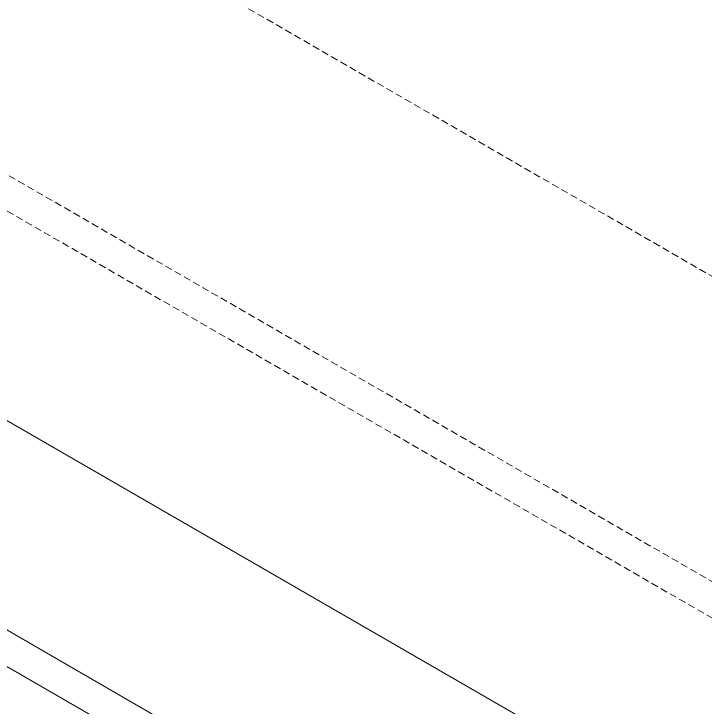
# Model space of a CAD drawing. Header units: millimetres. Extents: x -111 to 4919, y -143 to 3304.
# Drawn here: x 2930.9 to 3054.8, y 1428.1 to 1552.4 of the extents above; entities that cross this region are included whole.
import ezdxf

# ---------------------------------------------------------------- set-up
doc = ezdxf.new("R2010")
doc.units = ezdxf.units.MM
doc.linetypes.add('HIDDEN', pattern=[1.905, 1.27, -0.635])
doc.layers.add('ZANO_R', color=7, linetype='Continuous', lineweight=0)
doc.layers.add('ZANO_R_przerywana', color=7, linetype='HIDDEN', lineweight=0)

msp = doc.modelspace()

# ---------------------------------------------------------------- linework, layer by layer
at = {"layer": 'ZANO_R'}
for p, q in [((2769.01, 1572.29), (3087.2, 1388.57)), ((2743.55, 1549.42), (3047.61, 1373.88)), ((3047.61, 1367.34), (2743.55, 1542.89))]:
    msp.add_line(p, q, dxfattribs=at)
at = {"layer": 'ZANO_R_przerywana'}
for p, q in [((3092.86, 1484.1), (2807.19, 1649.04)), ((3092.86, 1429.4), (2814.26, 1590.25)), ((2814.26, 1583.72), (3118.32, 1408.17))]:
    msp.add_line(p, q, dxfattribs=at)

doc.saveas('drawing.dxf')
